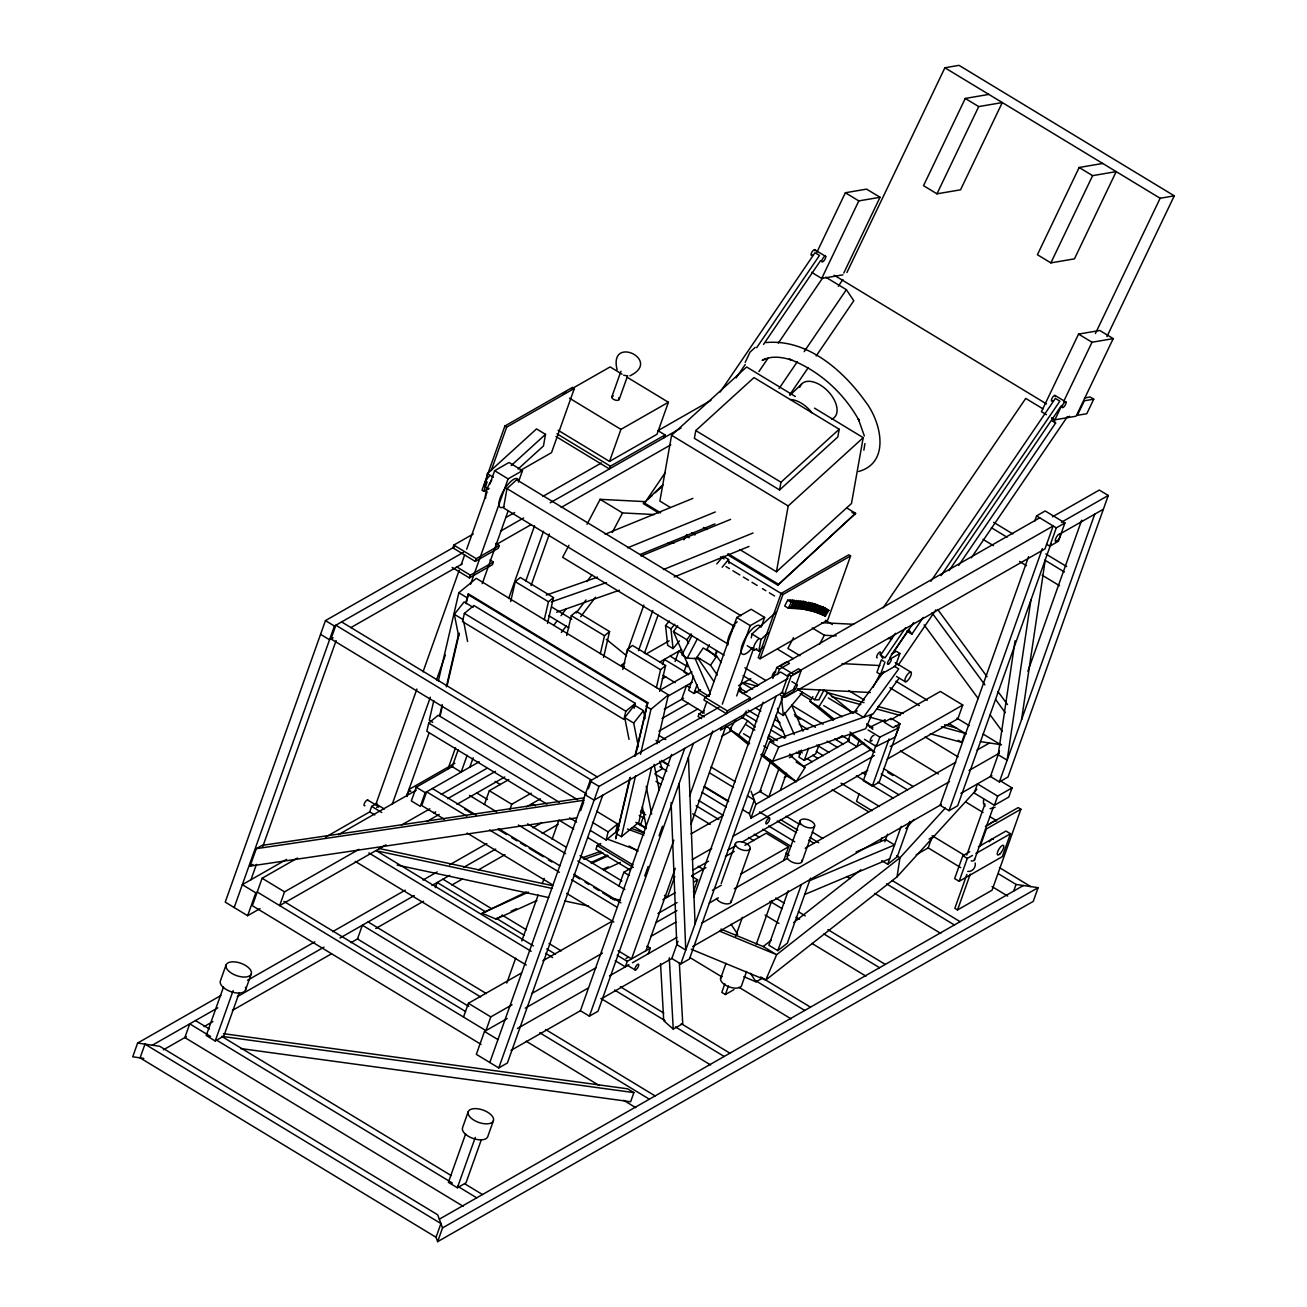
<?xml version="1.0" encoding="UTF-8"?>
<svg xmlns="http://www.w3.org/2000/svg" width="1307" height="1307" viewBox="0 0 1307 1307"><rect width="100%" height="100%" fill="white"/><g stroke="black" fill="none" stroke-linecap="round" stroke-linejoin="round"><path stroke-width="1.5" d="M983.681 799.231L983.436 803.037L984.988 806.321M1015.082 640.74L998.172 754.727L1007.142 760.168L1030.88 600.174M1021.535 719.732L1045.273 559.739M691.24 949.241L765.755 980.038L897.059 876.817L899.968 857.768L945.304 808.053M863.845 450.18L864.94 443.596M485.322 485.273L487.38 473.657L536.54 428.908L545.509 434.349L543.451 445.965L518.127 469.017M740.955 615.728L516.69 479.783L506.985 488.606L503.538 507.966L727.819 643.926M662.861 484.766L643.256 503.587L658.777 512.998M795.342 396.511L746.624 366.973L671.586 435.28L659.872 501.087L670.311 507.426M695.781 430.575L694.393 438.319L779.593 489.962L837.82 436.979L839.192 429.235L753.992 377.576L695.781 430.575L780.982 482.234L779.593 489.962M731.969 631.428L732.998 625.612L737.148 621.838M751.264 637.914L751.95 634.042L775.786 612.346M755.871 649.285L758.861 651.098L760.919 639.482L768.369 632.702M739.925 549.626L776.456 571.763L788.186 505.956L863.208 437.665L814.49 408.127M727.77 554.822L777.779 585.144L855.611 513.324L846.985 508.096M863.208 437.665L851.494 503.473L776.456 571.763M777.779 585.144L855.611 513.324M433.81 700.601L429.268 720.222L432.731 722.314M438.368 680.996L458.822 592.757L476.254 578.347L668.4 694.834L657.029 743.863M577.531 799.704L438.221 715.239L428.712 723.098L426.817 731.299L546.98 804.148M439.511 716.301L442.24 704.506M446.34 686.812L458.659 633.732M465.962 602.282L468.412 593.884L647.782 702.627L635.48 755.707M440.149 715.779L442.42 705.96M446.978 686.289L459.296 633.209M466.125 603.72L468.412 593.884M464.393 613.375L462.498 621.577L623.929 719.438L625.824 711.237L635.333 703.378L473.902 605.517L464.393 613.375L625.824 711.237M510.661 601.53L515.268 581.664L520.333 577.465L553.514 597.593L547.519 623.423M544.3 619.665L548.45 601.775L553.514 597.593M566.715 635.512L571.322 615.646L576.387 611.447L609.568 631.575L603.573 657.405M600.354 653.647L604.504 635.757L609.568 631.575M622.769 669.494L627.376 649.628L632.441 645.429L665.622 665.541L659.627 691.387M634.189 708.296L635.333 703.378M590.519 830.533L606.187 840.042L608.082 831.84L617.59 823.982L596.695 811.32M615.695 832.183L617.59 823.982M629.827 777.861L615.695 838.8L630.464 777.338M634.843 756.23L647.782 702.627M616.218 833.556L621.413 836.692L635.512 775.917M640.528 754.335L650.984 709.244L668.4 694.834M656.408 687.613L660.558 669.739L665.622 665.541M651.572 767.389L638.845 822.299L621.413 836.692M220.916 995.477L137.611 1043.068L132.726 1056.791L143.77 1058.409M454.542 546.865L325.459 620.596L225.229 902.108L247.644 915.701L260.044 908.61M234.182 907.548L334.429 626.037L463.511 552.289M576.126 817.921L250.094 866.084L256.303 848.668L262.054 845.384L584.049 797.825M250.993 879.66L256.45 864.368M262.576 847.148L336.128 640.577M226.078 964.909L220.377 980.92A13.364 6.551 19.6 0 0 233.201 992.356A13.364 6.551 19.6 0 0 245.455 987.275M247.644 915.701L255.796 892.812L242.334 884.659L286.609 859.369M223.497 987.063L206.228 1035.536L215.198 1040.976L223.84 1036.043L239.116 993.157M297.571 858.013L262.119 878.255L252.349 905.718L481.041 1044.358M215.198 1040.976L233.136 990.624M245.553 989.971L251.254 973.944A13.364 6.551 19.6 0 0 234.329 961.854A13.364 6.551 19.6 0 0 230.424 972.49A13.364 6.551 19.6 0 0 251.254 973.944M358.984 849.321L284.534 891.848L279.649 905.588L386.006 844.828M473.297 533.959L453.823 545.084L452.843 547.829L475.258 561.422L498.277 548.27L499.258 545.525L495.81 543.434M520.251 470.504L551.505 452.663L574.361 388.44L572.564 387.346L504.878 426.017L482.005 490.239L483.802 491.334L489.014 488.361M376.988 803.364L371.678 806.403L369.718 811.892L374.766 814.947M483.802 491.334L487.168 481.891M491.203 470.553L506.675 427.111L574.361 388.44M416.9 689.034L375.991 803.936L384.389 809.033M423.043 671.798L459.182 570.293M461.224 564.542L464.638 554.969M466.681 549.218L487.152 491.775M489.88 484.113L494.65 470.7L509.027 462.482L522.49 470.634L518.389 482.136M452.14 567.45L469.393 577.906L470.373 575.162L493.392 562.01L489.945 559.919M475.258 561.422L476.238 558.677L499.258 545.525M392.165 804.426L430.362 697.186M436.489 679.95L445.36 655.052M470.585 584.196L508.096 478.852L522.49 470.634M406.559 796.208L429.055 733.015M482.25 583.625L508.162 510.857M493.392 562.01L492.412 564.755L469.393 577.906M452.794 766.31L416.23 787.206L411.346 800.93L420.315 806.37L425.2 792.646L479.179 761.801M448.056 768.712L455.539 747.669M508.668 598.492L534.547 525.806M458.202 749.81L452.189 766.654L461.159 772.094L467.171 755.234M525.806 580.978L543.516 531.246M531.034 585.601L549.43 533.959M469.801 767.16L473.134 757.799M435.345 887.633L437.175 882.486L485.877 912.008M611.839 396.822L620.972 371.188M619.191 399.468L627.67 375.664M484.44 804.442L489.324 790.702L508.782 779.593M558.073 430.232L609.519 461.42L620.923 429.382L668.4 402.262L627.246 377.315M658.173 430.771L665.067 434.953L610.402 466.191L609.421 468.935L555.965 436.522M509.91 809.441L511.756 804.295L531.197 793.186M668.4 402.262L656.996 434.3L609.519 461.42M664.087 437.714L665.067 434.953M463.511 1017.042L468.396 1003.302L521.575 972.931M552.093 839.306L558.922 820.11M507.198 1018.48L484.489 1031.452L476.336 1054.341L498.768 1067.933L507.394 1062.999L602.739 795.228M512.083 1004.756L490.811 1016.895L485.926 1030.635L257.234 891.995M506.806 983.044L515.661 958.178M521.787 940.958L538.141 895.05M542.225 883.581L544.251 878.467M626.135 654.791L643.845 605.059M468.233 1111.702L462.531 1127.729A13.364 6.551 19.6 0 0 472.856 1138.381A13.364 6.551 19.6 0 0 487.707 1136.763L493.409 1120.736A13.364 6.551 19.6 0 0 476.483 1108.646A13.364 6.551 19.6 0 0 472.562 1119.282A13.364 6.551 19.6 0 0 493.409 1120.736M489.798 1062.493L590.029 780.982L718.915 707.365M465.651 1133.855L448.383 1182.345L457.352 1187.769L465.995 1182.835L481.254 1139.949M580.618 810.667L583.706 801.959M588.411 788.742L591.467 780.165L335.866 625.22L330.981 638.943L586.582 793.904M638.502 650.674L652.814 610.5M644.416 653.386L658.042 615.14M498.768 1067.933L598.998 786.422L787.909 678.513M998.662 873.909L1016.045 884.447L1038.117 887.665L1033.233 901.405L437.649 1241.65L442.534 1227.91L437.714 1214.824L159.699 1046.286L137.611 1043.068M457.352 1187.769L475.291 1137.417M600.763 843.57L597.217 845.596L595.91 849.256L630.072 869.972M662.518 664.56L664.364 659.414L688.805 674.232M675.082 661.489L678.741 651.196L682.238 653.304M687.319 662.535L683.953 671.978L688.446 674.69M640.283 825.534L643.55 816.385M618.963 885.983L623.864 872.259L632.702 867.211M693.56 676.291L688.593 690.21L693.984 693.478L700.552 689.72M671.684 754.417L580.422 1010.719L589.392 1016.16L598.018 1011.226L693.38 743.454M693.984 693.478L697.072 684.77M714.7 656.13L716.579 650.821M589.392 1016.16L684.737 748.388M704.375 710.763L699.065 713.802L698.085 716.546L701.532 718.638M710.24 694.278L704.93 697.317L703.95 700.062L726.382 713.655L727.362 710.91L750.381 697.758L738.308 690.439M644.727 876.033L648.141 866.459M659.055 835.827L662.469 826.236M702.692 713.246L706.793 701.761M708.835 696.01L736.805 617.492L751.182 609.274L764.644 617.427L761.229 627.001M646.932 946.154L650.298 948.196L627.278 961.348L625.318 966.837L615.238 960.727M673.873 840.14L631.591 958.881L618.146 950.728M689.557 796.094L712.74 730.989M722.297 704.163L750.251 625.645L764.644 617.427M721.497 727.395L720.516 730.139L743.536 716.988L744.5 714.243M645.985 950.663L675.294 868.305M690.978 824.26L725.761 726.594M736.674 695.945L753.731 648.076M739.778 691.648L741.118 687.874M674.771 876.54L667.436 897.141L664.446 895.328M648.337 953.685L650.298 948.196M731.512 727.705L730.172 731.479L721.529 736.413M760.037 658.777L782.909 594.554L850.596 555.9L848.798 554.805L781.112 593.476L758.24 657.699L760.037 658.777L827.723 620.106L850.596 555.9M749.401 700.503L750.381 697.758M693.38 891.897L697.644 879.889L691.664 876.262M677.957 941.285L671.831 958.505L680.8 963.945L689.426 959.011L783.416 695.063M693.625 897.288L763.092 702.202M772.845 678.48L776.766 667.501L786.83 661.75L789.526 663.384L779.462 669.135L777.502 674.624M223.497 1033.674L627.638 1088.813L633.879 1092.603L630.628 1101.752L240.619 1048.541M680.8 963.945L776.146 696.157M781.896 692.873L788.415 674.559L798.495 668.808L801.191 670.442L795.963 685.097M780.426 695.324L783.612 697.252L791.111 676.193L801.191 670.442M721.203 883.516L735.465 843.472M770.803 760.821L759.873 791.536L768.843 796.976L779.103 768.173M871.197 749.434L751.002 818.1L755.887 804.36L751.068 791.274M731.136 902.124L750.153 848.733A7.793 3.823 19.6 0 0 740.285 841.692A7.793 3.823 19.6 0 0 737.998 847.884A7.793 3.823 19.6 0 0 750.153 848.733M780.344 790.392L786.504 773.123M801.387 750.12L798.904 757.08L804.295 760.347L815.797 753.78L818.901 745.072M720.516 978.747L725.989 963.39M735.563 936.515L742.392 917.334M804.295 760.347L808.625 748.159M724.846 983.763L721.791 992.356L725.385 994.529L734.011 989.595M725.385 994.529L728.44 985.935M783.726 860.512L788.611 846.773L766.196 833.18L744.925 845.335M787.288 856.395L799.949 820.845M746.591 971.444L741.804 984.89A11.142 5.457 19.6 0 1 727.934 986.393A11.142 5.457 19.6 0 1 722.199 976.378M756.165 944.569L771.882 900.425M788.252 890.77L768.859 945.222L777.828 950.646L787.369 943.148L810.52 878.157M801.975 861.656L814.62 826.122A7.793 3.823 19.6 0 0 804.753 819.064A7.793 3.823 19.6 0 0 802.465 825.272A7.793 3.823 19.6 0 0 814.62 826.122M850.481 734.142L847.965 741.2L856.935 746.64L859.451 739.582M777.828 950.646L801.224 884.937M883.777 661.293L881.392 659.855L876.932 672.37L880.51 674.543L884.97 662.028M891.341 654.154L896.324 651.311L899.902 653.484L895.458 666.015L880.51 674.543M876.098 744.859L863.339 780.704L872.292 786.144L879.203 782.207L900.033 723.719L891.064 718.278L884.153 722.232L893.122 727.672L900.033 723.719M859.156 793.806L856.493 801.305L872.014 810.716M872.292 786.144L889.087 738.978M880.608 841.496L881.947 837.705M884.823 841.757L887.518 834.176M881.719 860.643L887.698 864.27L901.209 826.334M909.868 821.368L897.256 856.771L887.698 864.27M890.851 719.732L940.354 691.452L962.769 705.045L957.884 718.768L887.159 759.171M1034.605 521.395L1036.565 515.906L1045.192 510.972L1064.927 522.931L1058.409 541.245L1049.782 546.179L1046.482 544.186M930.274 733.75L961.707 742.376L964.958 733.227L941.399 726.757M1028.609 556.602L940.076 805.259L949.045 810.699L957.672 805.765L1050.991 543.728M931.858 837.591L928.199 847.884L916.109 854.794M949.045 810.699L1042.349 548.662M1049.782 546.179L1056.301 527.865L1064.927 522.931M999.479 751.051L990.428 776.489L999.398 781.929L1008.024 776.995L1108.271 495.484L1099.301 490.06L1052.462 516.804M1027.89 671.292L1081.69 520.186M969.729 851.756L962.818 855.693L954.665 878.582L959.158 881.294L1002.306 856.64L1010.458 833.752L1005.982 831.04L978.355 846.822M966.772 855.039L984.972 803.952M959.158 881.294L967.294 858.421L972.473 855.464M999.398 781.929L1094.743 514.157M966.902 874.416L954.829 908.332L957.525 909.95L992.046 890.23L1020.898 809.213L1018.202 807.579L985.413 826.318M974.483 859.941L993.353 806.974M997.666 796.126L977.489 783.89L974.221 793.039L994.398 805.275L997.666 796.126L1012.043 787.909L1000.28 780.769M957.525 909.95L970.268 874.154M980.332 845.89L986.377 828.932L1020.898 809.213M1012.043 787.909L1008.792 797.058L994.398 805.275M1013.595 891.309L1016.045 884.447M864.482 739.321L876.245 746.46L879.856 737.115L898.661 727.868L895.295 725.842M898.661 727.868L895.066 737.213L876.245 746.46M745.17 362.415L750.022 352.155L755.217 347.368M765.755 980.038L776.636 954.698L899.968 857.768L896.602 855.726M857.229 710.91L769.79 741.592L763.615 755.92L772.584 761.36L865.708 728.685L871.9 714.357M772.584 761.36L778.76 747.016L873.109 713.932L898.955 678.431M816.891 252.251L845.368 192.75L866.574 189.123L880.036 197.275L843.799 273.016M811.631 272.33L821.711 278.456L858.813 200.902L880.036 197.275M846.92 272.526L944.896 67.768L959.028 65.35L1174.274 195.838L1106.931 336.602M965.269 98.433L923.526 185.676L936.972 193.828L960.547 189.809L1002.289 102.567L978.714 106.586L965.269 98.433L988.844 94.414M936.972 193.828L978.714 106.586M1079.157 167.492L1037.415 254.734L1050.877 262.887L1074.452 258.851L1116.194 171.609L1092.619 175.644L1079.157 167.492L1102.732 163.457M1050.877 262.887L1092.619 175.644M1051.531 417.766L1054.896 419.808L1076.118 416.181L1113.221 338.627L1099.759 330.475L1078.553 334.102L1041.434 411.656L1046.482 414.711M1095.397 333.53L1160.142 198.256L1174.274 195.838M1054.896 419.808L1061.79 405.382M1063.522 401.772L1091.998 342.254L1113.221 338.627M1093.747 399.174L1086.787 413.715L1077.36 415.316L1084.32 400.775L1093.747 399.174L1090.152 397.001L1084.5 397.965M804.328 603.05L798.005 602.478L794.411 600.305L787.696 600.174L784.69 606.007L788.284 608.18L801.191 608.882L804.328 603.05L806.354 603.328L803.201 609.16L801.191 608.882L804.344 603.05L800.734 600.877M788.284 608.18L791.29 602.347L797.989 602.478L794.934 608.31L792.532 606.873M793.561 602.347L790.555 608.18L793.578 602.347L789.967 600.174M790.359 606.775L792.777 608.229L795.8 602.38L792.205 600.207M792.761 608.229L795.816 602.38M568.937 545.313L562.631 557.321L724.078 655.183M587.023 524.303L600.125 499.339L645.838 501.659M612.248 532.537L622.54 512.932L654.35 514.55M683.92 539.856L686.73 534.498M692.106 635.365L681.846 654.905L687.221 658.156L700.095 658.826M687.221 658.156L697.481 638.617M706.597 650.036L709.407 644.694M793.496 637.702L787.876 648.403L799.949 655.722M819.652 644.171L824.341 635.251L836.268 635.856M797.172 689.099L814.637 699.686L819.734 689.949M823.933 690.178L818.836 699.899L814.637 699.686M873.043 687.368L880.248 673.644M794.934 608.31L798.005 602.478M794.672 607.003L797.074 608.458L800.145 602.625L796.567 600.452M797.058 608.458L800.162 602.625M802.253 602.821L799.149 608.637L802.269 602.821L798.675 600.632M810.716 609.487L814.31 611.66L817.594 605.86L806.354 603.328L803.184 609.16L814.31 611.66L825.42 616.087L828.834 610.336L822.234 606.758L828.834 610.336M808.33 603.654L805.161 609.47L808.347 603.654L802.776 601.155L806.354 603.328M804.671 608.392L807.072 609.846L810.258 604.014L804.753 601.481M807.056 609.83L810.275 604.014M805.341 608.065L808.935 610.238L812.153 604.422L808.576 602.249M808.935 610.238L812.17 604.422M814.016 604.863L810.781 610.679L814.016 604.88L810.422 602.69M810.16 609.699L812.562 611.153L815.829 605.353L812.235 603.18L825.812 608.931L822.446 614.698L818.492 612.575M812.546 611.153L815.829 605.353M814.294 611.66L817.594 605.876L822.642 607.608L819.309 613.391L815.715 611.219M813.624 610.761L816.025 612.215L819.309 606.415L815.731 604.242M816.009 612.215L819.326 606.415M815.29 611.333L817.692 612.787L821.008 607.003L817.414 604.831M817.676 612.787L821.008 607.003M819.309 613.391L822.658 607.624M824.243 608.261L820.894 614.029L824.26 608.261L820.665 606.089M822.43 614.682L825.828 608.931M823.949 615.385L827.347 609.617L823.949 615.385L821.548 613.931M716.889 652.503L714.929 655.657L707.152 649.334M748.388 744.631L729.747 729.469L735.678 720.043M749.597 743.748L738.716 734.893L747.604 720.761L741.624 717.135M833.229 720.288L809.948 701.336L812.905 696.615M834.438 719.405L818.917 706.777L827.788 692.628L823.312 689.916M760.805 754.727L787.19 776.211L796.159 781.635L805.047 767.503L789.526 754.874M713.932 681.535L697.072 657.094L703.264 647.962L716.726 656.13L721.219 662.633M717.282 675.033L710.534 665.247L716.726 656.13M744.255 714.128L746.33 711.09M647.112 499.339L665.377 472.497M720.206 391.969L815.013 252.725L819.489 255.437L756.671 347.711M736.119 377.903L745.251 364.49M763.533 344.395L820.633 260.518M758.91 371.58L768.042 358.183M778.302 343.104L822.789 277.754M838.31 286.249L842.884 279.535M779.054 388.522L797.303 361.729M804.148 351.665L846.364 289.68L825.665 277.133M789.918 394.551L808.167 367.741M816.156 356.01L853.798 300.724L846.364 289.68M883.14 607.853L1025.734 398.406L1042.97 408.862M882.895 658.516L880.608 655.101L895.458 633.307M930.862 581.288L1055.37 398.423L1059.846 401.151L941.056 575.619M905.653 627.621L885.1 657.829L880.608 655.101M892.518 653.288L908.512 629.794M889.675 657.878L913.658 622.638M949.062 570.636L1060.99 406.216M906.682 631.036L911.861 634.173L923.265 617.41M958.635 565.474L1055.599 423.06L1052.396 418.322M898.236 665.165L935.926 609.797M971.346 557.795L1067.28 416.868M709.244 696.484L699.147 690.374L673.448 631.591L677.696 625.71M688.511 643.42L686.894 639.744L691.142 633.862M883.875 671.52L854.5 711.874L863.47 717.314L898.726 668.89L894.233 666.178M553.629 625.449L557.321 620.564M561.013 615.695L565.947 609.176M586.908 581.517L591.842 575.015M561.357 632.506L566.29 626.004M576.158 612.983L586.01 599.978M580.7 616.708L595.502 597.185M458.626 636.084L454.33 614.306L464.132 601.923L473.101 607.363M629.026 739.386L624.73 717.608L634.532 705.225L643.501 710.649L645.07 718.605M638.388 746.803L633.699 723.049L643.501 710.649M679.46 640.887L673.056 648.599L667.681 645.331L665.557 625.579L669.396 620.956M716.775 563.954L723.179 556.259L728.571 559.51L728.996 563.464M673.056 648.599L670.932 628.847L674.788 624.223M722.167 567.222L728.571 559.51M777.567 708.247L777.992 712.201L783.367 715.468L802.58 692.351M905.735 828.524L913.985 819.473M897.059 876.817L976.868 789.297M789.951 395.302L801.583 384.095M511.249 465.537L545.509 434.349M647.733 499.519L652.209 495.435M655.199 492.723L662.665 485.926M780.982 482.234L839.192 429.235M758.861 651.098L763.321 647.03M606.187 840.042L619.044 829.406M720.925 929.081L763.19 946.546L771.195 940.256M793.61 922.628L860.888 869.759M995.084 807.22L990.069 808.739M562.631 394.044L566.143 392.035M571.42 389.012L610.108 366.924L622.099 374.194M505.825 517.556L514.664 512.507M542.96 496.35L601.318 463.005M657.895 430.689L710.943 400.383M500.646 531.083L523.633 517.948M550.165 502.803L681.012 428.043M333.073 637.751L329.544 639.777L320.574 634.336M350.766 627.654L462.155 564.003M495.761 544.807L531.132 524.613M561.193 507.443L670.818 444.805M250.094 866.084L252.986 864.433M624.926 662.943L621.478 664.92L624.468 666.717M325.574 837.117L369.848 811.81M408.813 789.559L454.852 763.255M646.115 653.99L669.151 640.838M338.333 834.716L416.329 790.163M659.757 662.045L681.617 649.546M441.211 794.427L486.482 768.565M401.527 825.027L429.889 808.821M447.615 798.691L495.484 771.342M662.241 678.856L665.769 676.83M426.768 821.531L439.185 814.441M456.911 804.328L504.763 776.979M660.117 690.112L691.942 671.945M667.452 696.484L692.302 682.287M664.315 709.211L683.61 698.199M662.045 718.442L688.56 703.28M526.313 806.909L540.461 798.838M658.924 731.152L697.824 708.933M738.488 685.701L750.855 678.627M1039.702 517.817L780.083 666.129L793.545 674.281L1053.164 525.969L1045.012 548.858L785.393 697.17M743.634 693.249L780.704 672.059L788.17 676.601M247.513 980.283L314.873 941.808M332.599 931.679L405.268 890.165M422.994 880.036L437.175 871.932M449.575 864.842L486.808 843.57M1061.431 522.245L1108.271 495.484M152.331 1045.208L217.828 1007.811M237.286 996.686L324.022 947.134M339.951 938.034L414.286 895.573M431.98 885.46L449.673 875.347M463.838 867.26L495.696 849.06M532.864 827.821L541.719 822.773M783.056 692.22L594.113 800.162L585.144 794.721M1060.01 533.991L1103.386 509.224M163.375 1049.848L186.378 1036.696M204.088 1026.599L212.927 1021.535M232.401 1010.409L331.521 953.783M350.979 942.674L358.069 938.622M375.762 928.509L423.55 901.209M451.863 885.035L462.482 878.974M478.427 869.874L504.976 854.696M542.144 833.474L558.073 824.374M783.612 697.252L793.692 691.501L794.656 688.756L784.592 694.507L781.406 692.579M655.559 772.682L662.192 768.892L659.823 761.229M889.953 659.185L899.902 653.484M536.899 900.507L496.105 919.099L482.12 913.25L526.509 891.929M496.105 919.099L502.443 915.488M789.363 757.717L792.646 755.838L789.673 754.025M836.398 739.19L841.708 736.151M752.685 795.636L761.442 790.637M784.249 777.616L787.745 775.606M803.544 766.588L849.125 740.546M691.044 833.866L722.869 815.682M755.887 804.36L863.715 742.768M692.253 859.581L711.694 848.472M732.917 836.349L874.367 755.544M890.279 746.46L962.769 705.045M692.661 870.282L708.574 861.199M728.032 850.089L735.106 846.037M742.18 842.002L867.701 770.28M542.846 960.776L611.97 921.288M691.746 875.723L705.927 867.619M725.418 856.477L734.289 851.412M662.829 899.771L675.016 892.812M694.164 881.866L697.644 879.889M657.927 913.511L677.091 902.565M531.59 993.614L602.494 953.097M655.673 922.726L676.944 910.571M712.397 890.312L721.252 885.264M740.759 874.122L788.611 846.773M525.234 1008.171L596.106 967.686M650.772 936.449L675.833 922.138M709.276 903.039L718.36 897.844M734.305 888.744L787.467 858.372M805.177 848.243L955.776 762.21M977.032 750.071L989.448 742.98M517.425 1028.478L588.264 988.01M609.519 975.872L628.994 964.746M632.408 962.802L676.814 937.429M701.598 923.265L949.536 781.619M969.026 770.493L999.136 753.289M511.037 1050.354L580.112 1010.899M601.367 998.76L672.206 958.292M692.743 946.546L941.399 804.508M960.874 793.382L991.866 775.672M929.065 839.061L934.358 836.023M975.937 853.487L1010.458 833.752M660.541 963.651L663.727 1020.718L673.252 1029.115L682.744 1023.691L679.362 963.145M743.797 976.705L756.05 981.818L762.373 978.191M439.332 1219.186L1023.397 885.525M442.534 1227.91L1038.117 887.665M765.918 358.575L762.177 360.438C771.326 355.259 782.338 357.154 791.879 360.111L789.199 359.098C819.032 370.257 844.11 393.146 859.32 420.985L858.242 418.681L864.352 435.999M869.825 727.28L885.215 719.716M590.764 862.636L607.298 855.105M482.12 913.25L528.469 892.126M591.483 863.404L608.18 855.791M511.119 911.175L516.624 908.659M602.854 869.351L608.359 866.835M603.638 870.086L620.319 862.473M858.65 471.5C890.77 462.531 881.081 421.802 865.512 401.723C842.999 370.208 806.974 338.595 765.771 342.581M856.069 851.935L885.623 839.502L894.592 844.943L809.621 880.673M804.704 894.494L889.675 858.764M605.092 534.253L692.89 498.392M627.523 547.845L715.305 511.985M640.218 554.478L715.011 523.927M640.969 555.998L730.629 519.385M663.384 569.591L753.061 532.978M674.216 576.991L749.009 546.44M546.228 595.142L597.544 577.139M551.391 601.906L606.513 582.579M556.619 612.248L619.338 590.241M581.974 857.898L600.877 851.314M583.902 859.352L602.87 852.752M629.941 375.828C662.747 360.095 608.343 334.347 617.1 369.75M821.711 278.456L842.933 274.829M256.303 848.668L584.327 800.211M967.735 871.442C972.261 872.096 976.084 867.358 975.234 863.028M626.984 375.762L623.635 375.272M668.138 542.699L674.102 543.009M821.793 622.671L853.602 624.289M887.943 638.502L891.929 638.698M842.1 663.613L879.872 665.541M797.989 688.838L870.348 692.514M633.879 1092.603L221.651 1036.353L451.176 1175.565M980.413 741.657L1001.489 744.745M379.161 848.504L552.681 885.672M610.516 898.056L620.482 900.196M376.481 850.792L551.995 888.384M397.165 865.071L548.744 897.55M564.689 900.964L588.624 906.094M826.71 692.416L864.041 702.66M877.781 706.433L903.333 713.459M944.585 724.781L956.365 728.015M831.383 696.549L860.856 704.636M876.572 708.949L900.131 715.435M743.65 682.515L757.407 686.289M849.73 711.645L853.667 712.723M869.384 717.037L885.084 721.35M631.314 828.311L644.122 833.065M627.474 829.014L643.943 835.108M607.33 839.094L637.669 850.334M719.683 931.172L776.636 954.698L763.19 946.546M823.753 607.445L825.24 608.163M944.896 67.768L1160.142 198.256M845.368 192.75L858.813 200.902M1078.553 334.102L1091.998 342.254M814.931 249.882L825.697 256.401A3.349 1.127 -58.8 0 1 823.263 261.449A3.349 1.127 -58.8 0 1 822.364 259.276A3.349 1.127 -58.8 0 1 825.697 256.401M1055.288 395.596L1066.055 402.115A3.349 1.127 -58.8 0 1 1063.62 407.147A3.349 1.127 -58.8 0 1 1062.722 404.974A3.349 1.127 -58.8 0 1 1066.055 402.115M834.176 275.205L1046.515 403.928M1052.151 420.968L1055.599 423.06M1036.565 515.906L1056.301 527.865M993.647 522.31L1012.778 533.909M1045.812 553.939L1066.675 566.585M991.376 527.701L1007.011 537.193M1045.273 560.376L1064.404 571.976M982.995 539.334L993.434 545.656M1019.509 561.471L1026.469 565.686M1042.12 575.162L1059.503 585.716M851.952 512.393L855.399 514.484M671.586 435.28L788.186 505.956M569.493 398.194L620.923 429.382M556.945 433.777L610.402 466.191M703.378 527.473L706.858 529.58M814 603.687L817.594 605.876M643.469 502.427L660.705 512.883M727.966 553.662L777.992 583.984M691.55 532.864L694.997 534.955M821.842 613.914L825.42 616.087M504.878 426.017L506.675 427.111M685.75 535.641L689.246 537.765M720.663 556.815L724.16 558.922M727.656 561.046L782.909 594.554M825.403 620.302L832.379 624.534M895.23 662.633L910.93 672.157M787.696 600.174L791.29 602.347M725.957 566.535L729.437 568.643M732.9 570.751L739.844 574.949M743.324 577.057L748.535 580.21M751.999 582.318L757.21 585.471M762.422 588.64L765.886 590.731M769.366 592.839L774.561 595.992M896.504 676.438L905.228 681.731M600.125 499.339L622.54 512.932M812.268 627.932L824.341 635.251M895.965 681.225L927.317 700.242M956.936 718.197L969.124 725.581M983.06 734.028L1000.476 744.598M889.871 687.711L919.376 705.6M948.882 723.49L966.249 734.011M958.26 740.301L961.707 742.376M494.65 470.7L508.096 478.852M736.805 617.492L750.251 625.645M848.733 690.602L864.368 700.062M925.111 736.903L958.096 756.9M777.583 649.171L793.202 658.63M487.38 473.657L493.36 477.284M751.95 634.042L760.919 639.482M506.985 488.606L732.998 625.612M488.589 488.949L485.126 486.841A6.96 2.353 -58.8 0 1 485.191 482.365A6.96 2.353 -58.8 0 1 489.455 475.993M747.245 645.74L754.188 649.955M828.295 697.938L853.52 713.23M776.766 667.501L779.462 669.135M788.415 674.559L791.111 676.193M866.868 724.078L872.847 727.705M791.846 681.584L796.813 684.59M868.077 729.976L879.856 737.115M900.425 750.937L938.377 773.94M823.737 705.6L842.231 716.808M800.145 693.576L810.585 699.915M809.948 701.336L818.917 706.777M744.908 667.812L765.739 680.441M966.02 802.155L983.06 812.497M989.873 816.614L996.686 820.747A23.395 7.907 -58.8 0 0 988.762 824.782M665.557 625.579L670.932 628.847M873.37 751.705L850.318 734.175M673.448 631.591L686.894 639.744M743.046 675.67L758.713 685.162M791.764 705.208L823.1 724.192M842.231 735.792L849.191 740.007M742.115 682.826L752.587 689.181M794.476 714.57L815.437 727.28M834.634 738.912L843.358 744.206M883.516 768.549L913.201 786.536M697.072 657.094L710.534 665.247M794.966 716.154L800.145 719.291M887.763 772.404L892.926 775.541M739.844 688.234L746.836 692.465M799.198 724.209L807.938 729.502M827.135 741.151L837.607 747.49M881.261 773.956L907.434 789.836M670.115 656.114L687.564 666.701M755.658 707.986L760.886 711.155M774.855 719.618L780.099 722.787M816.761 745.023L828.981 752.424M862.146 772.535L865.642 774.659M877.863 782.06L898.808 794.754M748.159 710.207L758.632 716.563M772.6 725.026L783.073 731.381M816.238 751.476L823.23 755.707M856.395 775.819L893.057 798.054M999.43 867.603L1030.766 886.603M744.614 714.014L756.818 721.399M770.771 729.861L784.723 738.324M812.627 755.234L817.855 758.403M798.92 750.855L802.286 752.897M515.268 581.664L548.45 601.775M571.322 615.646L604.504 635.757M627.376 649.628L660.558 669.739M690.031 687.694L686.551 685.587L681.65 699.31L704.326 713.05M695.259 690.864L705.731 697.203M768.5 735.269L777.224 740.546M796.404 752.178L799.9 754.302M806.876 758.517L812.104 761.687M453.823 545.084L476.238 558.677M704.93 697.317L727.362 710.91M932.185 835.728L964.566 855.366M962.818 855.693L967.294 858.421M551.57 606.938L571.763 619.175M746.428 725.058L754.825 730.156M768.287 738.308L773.319 741.363M662.959 675.262L675.18 682.662M841.022 783.203L879.431 806.484M769.79 741.592L778.76 747.016M796.077 762.063L805.047 767.503M548.695 615.613L568.872 627.85M743.536 733.733L750.267 737.802M763.713 745.954L767.078 747.996M832.167 789.673L868.665 811.794M927.741 847.622L960.759 867.636M992.029 886.587L1007.681 896.079M725.254 725.744L730.482 728.914M729.747 729.469L738.716 734.893M456.568 566.797L470.373 575.162M699.065 713.802L704.244 716.939M467.775 594.424L647.145 703.15M458.822 592.757L467.481 598.002M645.789 706.09L650.984 709.244M658.842 735.367L665.802 739.582M711.041 767.013L735.416 781.782M454.33 614.306L463.299 619.747M624.73 717.608L633.699 723.049M786.16 816.238L800.08 824.684M812.251 832.053L822.691 838.391M892.273 880.559L960.106 921.68M655.983 740.415L659.431 742.507M709.44 772.813L733.586 787.451M747.392 795.816L754.286 799.998L749.401 813.738L742.49 809.556M780.41 819.522L797.809 830.076M809.981 837.46L818.672 842.721M886.522 883.842L954.355 924.964M777.273 821.025L796.469 832.673M808.69 840.074L813.934 843.244M759.416 811.908L769.496 818.019M661.44 760.413L668.334 764.595M704.555 786.553L728.702 801.191M662.143 761.393L669.135 765.641M704.048 786.798L728.489 801.616M768.63 825.959L794.819 841.839M846.838 876.491L850.318 878.598M874.661 893.367L940.762 933.427M659.888 766.801L666.864 771.032M701.777 792.205L726.218 807.023M762.88 829.242L790.817 846.184M654.742 773.858L663.466 779.135M698.379 800.309L722.82 815.127M754.253 834.176L759.481 837.346M785.67 853.226L789.167 855.333M655.967 781.374L661.211 784.543M696.125 805.716L718.817 819.473M748.503 837.46L753.731 840.63M692.726 813.82L710.191 824.407M341.617 621.936L597.234 776.881M640.936 810.242L644.433 812.366M325.459 620.596L334.429 626.037M590.029 780.982L598.998 786.422M640.512 811.696L645.691 814.833M775.721 897.991L784.412 903.268M798.332 911.698L805.292 915.913M827.903 929.62L885.296 964.419M639.221 815.356L644.384 818.492M769.954 901.275L782.141 908.659M796.045 917.089L799.525 919.197M823.884 933.966L879.546 967.703M637.555 822.724L646.295 828.017M635.839 822.364L646.246 828.671M634.009 826.579L644.416 832.902M698.15 866.231L703.378 869.4M765.069 915.014L778.988 923.445M812.039 943.474L865.953 976.166M428.712 723.098L559.331 802.286M592.414 822.332L608.082 831.84M629.206 846.005L637.93 851.298M569.623 817.872L576.583 822.087M495.124 781.423L500.369 784.592M531.786 803.642L535.282 805.765M559.723 820.567L573.691 829.046M587.66 837.509L633.045 865.022M597.217 845.596L633.094 867.342M489.324 790.702L511.756 804.295M623.864 872.259L629.026 875.396M477.022 793.153L487.495 799.508M527.636 823.851L566.045 847.132M580.014 855.595L621.92 881M469.507 795.391L496.513 811.761M518.389 825.027L565.539 853.602M577.759 861.003L624.893 889.577M760.707 976.983L810.487 1007.158M756.034 980.92L804.736 1010.442M432.388 788.529L476.042 814.996M498.735 828.752L559.853 865.806M573.822 874.269L620.972 902.843M464.622 809.115L473.346 814.408M497.787 829.226L506.528 834.519M511.756 837.689L517 840.875M520.496 842.982L525.724 846.152M529.221 848.276L543.189 856.738M548.417 859.924L551.913 862.032M574.606 875.788L579.851 878.974M585.079 882.143L588.575 884.251M593.819 887.437L599.047 890.606M602.543 892.73L614.764 900.131M466.795 816.156L426.637 791.813L421.753 805.553L444.445 819.309M489.488 829.929L559.347 872.259M571.567 879.676L616.953 907.189M416.23 787.206L425.2 792.646M690.259 957.753L721.578 976.721M738.961 987.275L791.143 1018.905M467.138 833.065L552.698 884.937M566.666 893.4L613.816 921.99M367.659 800.015L376.89 805.602M371.678 806.403L381.758 812.513M617.182 955.237L627.278 961.348M627.393 965.285L635.088 969.941M442.926 879.203L491.628 908.724M502.068 915.047L526.427 929.816M549.038 943.523L561.209 950.908M620.351 986.752L663.825 1013.105M681.225 1023.659L729.927 1053.181M496.317 918.331L524.14 935.208M546.751 948.915L555.459 954.192M614.584 990.036L665.034 1020.62M675.474 1026.943L724.176 1056.464M376.318 850.694L533.436 945.941M545.656 953.342L552.632 957.574M368.819 852.916L531.165 951.333M601.008 998.499L710.583 1064.927M355.194 861.362L526.28 965.072M368.117 921.941L486.4 993.63M545.542 1029.491L655.117 1095.919M480.649 996.931L362.366 925.225L357.481 938.965L468.805 1006.439M539.791 1032.775L649.367 1099.203M262.119 878.255L284.534 891.848M468.396 1003.302L490.811 1016.895M526.198 1041.238L599.243 1085.513M623.602 1100.282L635.774 1107.666M283.929 901.405L465.504 1011.471M484.489 1031.452L497.951 1039.604M195.495 1020.555L209.414 1029.001M465.096 1183.995L482.479 1194.533M210.607 1036.5L189.744 1023.855L184.842 1037.578L463.152 1206.279M215.835 1039.669L452.385 1183.064M457.597 1186.233L476.728 1197.833M827.788 692.628L852.638 712.838M866.606 724.209L872.815 729.273M849.958 732.034L874.808 752.244M747.604 720.761L755.364 727.084M767.781 737.181L773.989 742.229M762.014 753.845L796.159 781.635M606.35 639.319L626.543 655.738M937.74 609.503L987.046 676.699M997.862 691.452L1007.485 704.555M931.989 612.787L984.89 684.901M995.722 699.653L1005.328 712.772M924.114 624.86L978.224 698.608M990.249 714.994L1002.273 731.397M739.207 688.707L742.588 693.592M908.675 629.435L911.861 634.173M731.021 924.212L737.703 934.309M750.414 973.307L756.05 981.818M791.781 705.502L803.037 731.217M784.625 712.478L794.248 734.518M775.982 715.354L785.621 737.393M694.932 658.107L710.191 693.02M749.074 812.872L751.002 818.1M435.721 1236.422L437.649 1241.65M654.088 764.301L659.185 790.147M646.197 786.389L651.67 814.114M642.309 806.697L646.213 826.498M463.691 621.724L467.596 641.525M781.455 697.693L783.367 715.468M669.266 957.802L673.252 1029.115M688.43 757.341L695.063 923.853M679.101 783.53L685.75 950.042L676.781 944.602L671.112 802.465M989.334 841.806A5.571 1.879 -58.8 0 1 993.402 839.47M731.087 900.556A7.793 3.823 19.6 0 1 725.385 903.807A7.793 3.823 19.6 0 1 716.514 898.432M801.91 860.088A7.793 3.823 19.6 0 1 793.316 862.604A7.793 3.823 19.6 0 1 788.35 855.219M974.467 859.042A4.46 2.189 19.6 0 1 971.199 860.905M618.57 397.818A3.905 1.911 19.6 0 1 617.639 400.35A3.905 1.911 19.6 0 1 612.46 398.488A3.905 1.911 19.6 0 1 613.391 395.956M773.172 676.258A2.794 0.948 -58.8 0 1 772.453 675.082A2.794 0.948 -58.8 0 1 774.414 671.978A2.794 0.948 -58.8 0 1 775.639 672.337M503.881 506.789A16.713 5.653 -58.8 0 1 502.672 492.363A16.713 5.653 -58.8 0 1 518.34 479.865M485.763 498.098A16.713 5.653 -58.8 0 1 491.759 479.996M364.963 805.635A3.349 1.127 -58.8 0 1 364.947 802.367A3.349 1.127 -58.8 0 1 367.937 800.652M376.694 807.514A3.349 1.127 -58.8 0 1 378.687 807.171M727.917 644.89A16.713 5.653 -58.8 0 1 734.828 625.465M752.309 647.733A16.713 5.653 -58.8 0 1 741.167 652.454A16.713 5.653 -58.8 0 1 748.699 633.062A16.713 5.653 -58.8 0 1 760.478 626.657M626.02 958.668A3.349 1.127 -58.8 0 1 627.752 957.672M756.786 648.762A6.96 2.353 -58.8 0 1 753.6 647.602A6.96 2.353 -58.8 0 1 758.517 639.09M799.753 387.264A23.395 13.576 46.1 0 1 827.347 390.597A23.395 13.576 46.1 0 1 831.775 419.139M790.604 399.517A23.395 13.576 46.1 0 1 812.088 412.93M407.032 796.551A3.349 1.127 -58.8 0 1 408.225 792.434A3.349 1.127 -58.8 0 1 410.741 791.454M435.672 811.876A3.349 1.127 -58.8 0 1 433.663 812.219M872.128 740.285A3.349 1.127 -58.8 0 1 870.495 739.207A3.349 1.127 -58.8 0 1 873.926 735.465M812.513 254.914A3.349 1.127 -58.8 0 1 811.092 254.179A3.349 1.127 -58.8 0 1 813.526 250.111A3.349 1.127 -58.8 0 1 814.931 250.862M1052.87 400.628A3.349 1.127 -58.8 0 1 1051.449 399.877A3.349 1.127 -58.8 0 1 1053.883 395.825A3.349 1.127 -58.8 0 1 1055.288 396.576M877.226 657.813A3.349 1.127 -58.8 0 1 877.209 655.134A3.349 1.127 -58.8 0 1 880.019 651.997A3.349 1.127 -58.8 0 1 880.019 654.676M1069.518 416.247A5.016 1.699 -58.8 0 1 1067.411 416.59M144.979 1044.146L140.078 1057.869L436.048 1237.288L440.933 1223.548L144.979 1044.146M999.708 854.124A5.571 1.879 -58.8 0 0 1003.727 845.727A5.571 1.879 -58.8 0 0 998.172 850.53A5.571 1.879 -58.8 0 0 999.708 854.124M795.097 689.018A2.794 0.948 -58.8 0 0 797.107 684.819A2.794 0.948 -58.8 0 0 794.346 687.221A2.794 0.948 -58.8 0 0 795.097 689.018M1056.579 541.327A4.46 1.503 -58.8 0 0 1060.532 534.694A4.46 1.503 -58.8 0 0 1056.546 536.965A4.46 1.503 -58.8 0 0 1056.579 541.327M635.823 969.81A3.349 1.127 -58.8 0 0 638.78 964.844A3.349 1.127 -58.8 0 0 635.79 966.559A3.349 1.127 -58.8 0 0 635.823 969.81M810.144 609.65A3.349 1.127 -58.8 0 0 812.431 604.635A3.349 1.127 -58.8 0 0 809.082 607.706A3.349 1.127 -58.8 0 0 810.144 609.65M766.817 823.639A3.349 1.127 -58.8 0 0 769.774 818.672A3.349 1.127 -58.8 0 0 766.784 820.371A3.349 1.127 -58.8 0 0 766.817 823.639M906.454 681.519A5.571 1.879 -58.8 0 0 911.387 673.219A5.571 1.879 -58.8 0 0 906.404 676.078A5.571 1.879 -58.8 0 0 906.454 681.519M888.874 663.825A3.349 1.127 -58.8 0 0 891.292 658.793A3.349 1.127 -58.8 0 0 887.976 661.669A3.349 1.127 -58.8 0 0 888.874 663.825"/></g></svg>
